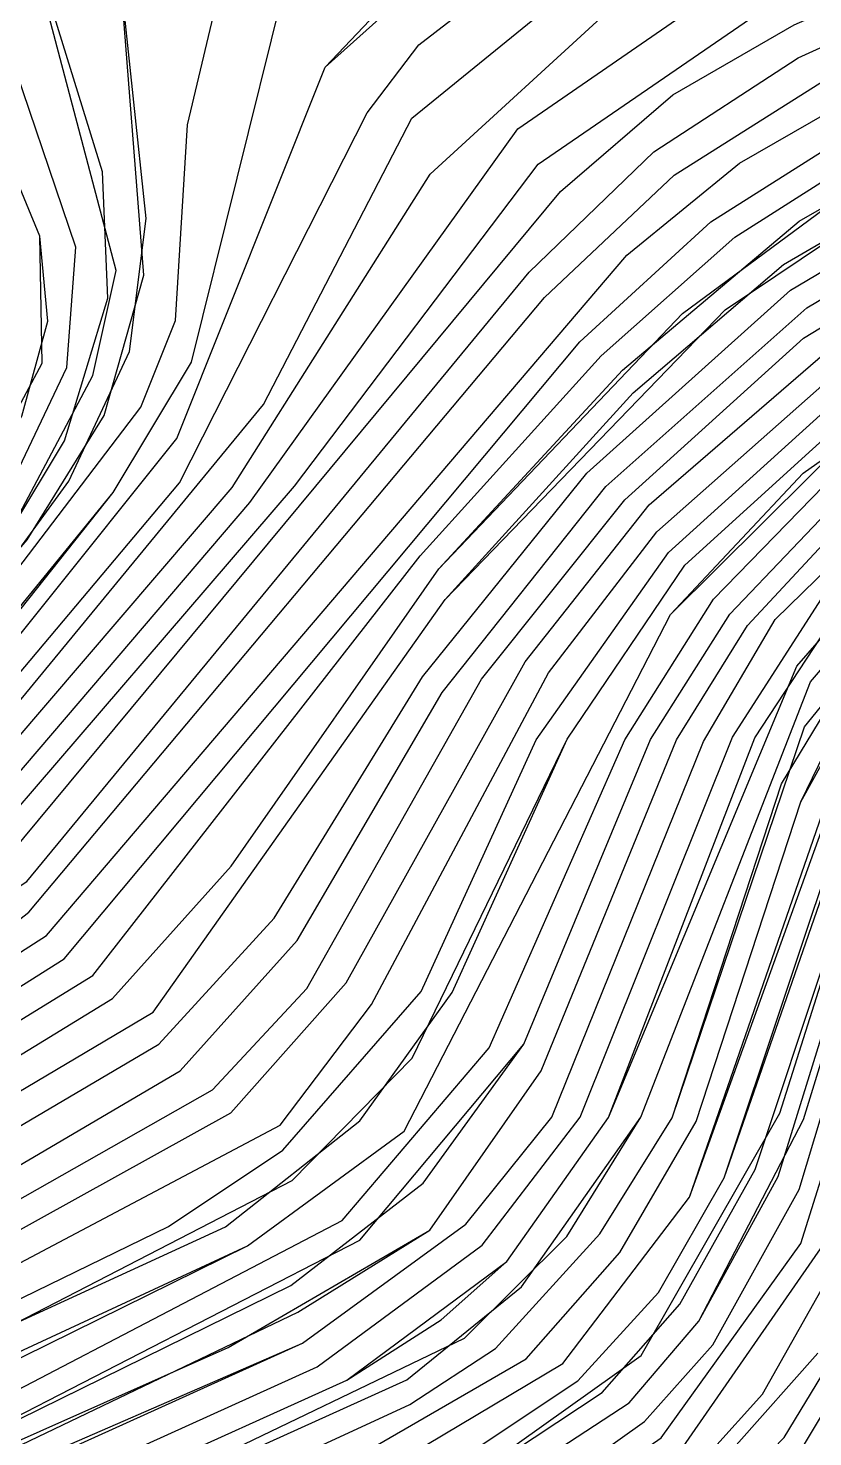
# Model space of a CAD drawing. Extents: x 104.513 to 104.5295, y 28.4567 to 28.4663.
# Drawn here: x 104.515623 to 104.516139, y 28.461552 to 28.462478 of the extents above; entities that cross this region are included whole.
import ezdxf

# ---------------------------------------------------------------- set-up
doc = ezdxf.new("R2010")
doc.units = 0
doc.header["$MEASUREMENT"] = 0
for name, color, linetype in [('Contour_Line_Intermediate', 7, 'Continuous'), ('Contour_Line_Major', 7, 'Continuous'), ('Contour_Line_Minor', 7, 'Continuous'), ('Iso-height_Area', 7, 'Continuous')]:
    doc.layers.add(name, color=color, linetype=linetype)

msp = doc.modelspace()

# ---------------------------------------------------------------- linework, layer by layer
at = {"layer": 'Contour_Line_Intermediate', "color": 0}
for points in [[(104.51298237, 28.46182254, 425), (104.51319818, 28.46181964, 425), (104.51332841, 28.46177409, 425), (104.51356443, 28.46159127, 425), (104.51381983, 28.46143992, 425), (104.51387331, 28.46135998, 425), (104.51391844, 28.46125748, 425), (104.5139407, 28.46123116, 425), (104.51400365, 28.46120051, 425), (104.51408454, 28.46119959, 425), (104.51427356, 28.46124248, 425), (104.51492324, 28.46146361, 425), (104.5150604, 28.46154309, 425), (104.51526849, 28.46174661, 425), (104.51556256, 28.46194893, 425), (104.515757, 28.46217588, 425), (104.51588725, 28.46238181, 425), (104.51600959, 28.462494, 425), (104.51641154, 28.46267829, 425)], [(104.51298237, 28.46160848, 415), (104.51314486, 28.4616312, 415), (104.51321814, 28.4616172, 415), (104.51327059, 28.46158921, 415), (104.51355368, 28.46133828, 415), (104.51364613, 28.46114327, 415), (104.51370043, 28.46107389, 415), (104.51375487, 28.46103698, 415), (104.51383021, 28.46101009, 415), (104.51394969, 28.4610045, 415), (104.51405471, 28.46102254, 415), (104.51462887, 28.46120314, 415), (104.51488518, 28.46126795, 415), (104.51501083, 28.46131564, 415), (104.51518131, 28.46142651, 415), (104.51543061, 28.46166819, 415), (104.51570507, 28.46183078, 415), (104.51589695, 28.46210208, 415), (104.51602053, 28.46223794, 415), (104.51611947, 28.46232232, 415), (104.51629346, 28.46242373, 415)], [(104.5148913, 28.46109133, 405), (104.51510251, 28.46116648, 405), (104.51525163, 28.46126815, 405), (104.51550679, 28.4615091, 405), (104.51579565, 28.46165116, 405), (104.51588253, 28.46171847, 405), (104.51594881, 28.46180973, 405), (104.51603204, 28.46201005, 405), (104.51608406, 28.4620926, 405), (104.51616623, 28.46217851, 405)], [(104.51298237, 28.46019338, 395), (104.51303406, 28.4602679, 395), (104.51304279, 28.46032372, 395), (104.51303386, 28.46044249, 395), (104.51305326, 28.46051997, 395), (104.51313651, 28.46065874, 395), (104.51322278, 28.46071584, 395), (104.51331407, 28.46073111, 395), (104.51371814, 28.46070444, 395), (104.51397443, 28.46072339, 395), (104.51446609, 28.46087877, 395), (104.51455298, 28.46088676, 395), (104.51475343, 28.46087762, 395), (104.51489029, 28.4609002, 395), (104.51504917, 28.46095946, 395), (104.5152207, 28.46104534, 395), (104.51532937, 28.46111679, 395), (104.51557349, 28.46135797, 395), (104.51567767, 28.46141747, 395), (104.51588036, 28.46150135, 395), (104.51602587, 28.46160512, 395), (104.51611699, 28.46176447, 395), (104.51619513, 28.46201043, 395)]]:
    msp.add_polyline3d(points, dxfattribs=at)
at = {"layer": 'Contour_Line_Major', "color": 0}
for points in [[(104.51298237, 28.46199124, 430), (104.51331421, 28.46188796, 430), (104.51339563, 28.46184397, 430), (104.51362904, 28.46166607, 430), (104.51389485, 28.46156204, 430), (104.51396806, 28.4615047, 430), (104.51405451, 28.46137792, 430), (104.51412586, 28.46133919, 430), (104.51419987, 28.46133515, 430), (104.51433466, 28.4613555, 430), (104.51488304, 28.4615388, 430), (104.51498968, 28.46159364, 430), (104.51522544, 28.46179378, 430), (104.51543267, 28.46192187, 430), (104.51552242, 28.46199949, 430), (104.51569694, 28.46222865, 430), (104.51571963, 28.46228561, 430), (104.51572759, 28.46241428, 430), (104.51574997, 28.46250835, 430), (104.51582318, 28.46258528, 430), (104.51612699, 28.4626867, 430), (104.51637811, 28.46284845, 430)], [(104.51298237, 28.46171159, 420), (104.51319074, 28.46172363, 420), (104.51331037, 28.4616764, 420), (104.5136794, 28.46138197, 420), (104.51371759, 28.4613334, 420), (104.51378906, 28.46116082, 420), (104.51383811, 28.46112124, 420), (104.51391352, 28.46109392, 420), (104.51408709, 28.46110705, 420), (104.51485216, 28.46134411, 420), (104.5149709, 28.46139156, 420), (104.51512385, 28.46148604, 420), (104.51537229, 28.46173329, 420), (104.51554805, 28.46183767, 420), (104.51562342, 28.4618966, 420), (104.51596236, 28.46230063, 420), (104.51604752, 28.46238109, 420), (104.51616655, 28.46245634, 420)], [(104.51298237, 28.46146187, 410), (104.51313569, 28.46151859, 410), (104.51318489, 28.46151128, 410), (104.51323696, 28.46148391, 410), (104.51332768, 28.46141024, 410), (104.51342959, 28.46130211, 410), (104.51354405, 28.46107802, 410), (104.51359375, 28.46101261, 410), (104.51367592, 28.46095668, 410), (104.51378863, 28.46092537, 410), (104.51390504, 28.46092179, 410), (104.51401137, 28.46093756, 410), (104.51444123, 28.46108094, 410), (104.51488688, 28.46118178, 410), (104.51500608, 28.46122031, 410), (104.5151853, 28.46132108, 410), (104.51547578, 28.46159106, 410), (104.51578854, 28.46175646, 410), (104.51584869, 28.46183589, 410), (104.51596497, 28.46205383, 410), (104.51603617, 28.46214662, 410), (104.51616578, 28.4622612, 410)], [(104.51298237, 28.46069666, 400), (104.51314165, 28.46082166, 400), (104.51322571, 28.46086547, 400), (104.51329788, 28.46086555, 400), (104.51363292, 28.460779, 400), (104.51391482, 28.46077835, 400), (104.51405928, 28.46081007, 400), (104.51441761, 28.46094259, 400), (104.5145517, 28.46096679, 400), (104.51485356, 28.46098861, 400), (104.51496859, 28.4610186, 400), (104.51509508, 28.46107038, 400), (104.5152702, 28.46117515, 400), (104.51555055, 28.46144381, 400), (104.51587172, 28.4615891, 400), (104.51594712, 28.46165015, 400), (104.51602567, 28.46176187, 400), (104.51613724, 28.46204808, 400), (104.51621045, 28.4621333, 400)], [(104.5139848, 28.46066443, 390), (104.5144657, 28.46079446, 390), (104.51454991, 28.46079568, 390), (104.51470648, 28.46077325, 390), (104.51478961, 28.46077845, 390), (104.51492912, 28.46081884, 390), (104.51509209, 28.46089133, 390), (104.51533769, 28.4610254, 390), (104.51559485, 28.46126214, 390), (104.51568252, 28.46132515, 390), (104.51592469, 28.46143368, 390), (104.51603779, 28.46150431, 390), (104.51610572, 28.4615796, 390), (104.51616065, 28.46167728, 390)]]:
    msp.add_polyline3d(points, dxfattribs=at)
at = {"layer": 'Contour_Line_Minor', "color": 0}
for points in [[(104.51496466, 28.46165536, 434), (104.51518823, 28.46182539, 434), (104.51538777, 28.46194028, 434), (104.51545456, 28.46199329, 434), (104.51556167, 28.46212629, 434), (104.51563215, 28.46225749, 434), (104.51563064, 28.46234102, 434), (104.51558045, 28.46246226, 434), (104.51542291, 28.46271383, 434), (104.51539443, 28.46272909, 434), (104.51530102, 28.46283832, 434), (104.51529114, 28.4628594, 434), (104.51529843, 28.46292095, 434), (104.51533093, 28.46287069, 434), (104.51536226, 28.4628539, 434), (104.51541753, 28.4627909, 434), (104.51552178, 28.46273471, 434), (104.51575715, 28.46271695, 434), (104.51597117, 28.46273989, 434), (104.51607745, 28.46277867, 434), (104.51616695, 28.46284033, 434)], [(104.51298237, 28.4621119, 433), (104.51315472, 28.46201502, 433), (104.51338454, 28.46191819, 433), (104.51367972, 28.46170817, 433), (104.51399701, 28.46161707, 433), (104.51414061, 28.46146549, 433), (104.51421792, 28.46142762, 433), (104.51431599, 28.46142518, 433), (104.51441695, 28.46144169, 433), (104.51487932, 28.46158885, 433), (104.51496661, 28.46163892, 433), (104.51517631, 28.46180349, 433), (104.51541275, 28.46194488, 433), (104.51549407, 28.46202001, 433), (104.51560865, 28.46217107, 433), (104.51564831, 28.46225457, 433), (104.51565418, 28.46233372, 433), (104.51560632, 28.46247529, 433), (104.51553811, 28.4626096, 433), (104.51553277, 28.46266581, 433), (104.51555104, 28.46268139, 433), (104.51587337, 28.46269872, 433), (104.51604926, 28.46273814, 433), (104.51620593, 28.46284232, 433)], [(104.51498187, 28.46162952, 432), (104.51520914, 28.46181128, 432), (104.51541937, 28.4619372, 432), (104.51550352, 28.46201317, 432), (104.51561142, 28.46214778, 432), (104.51564668, 28.46220655, 432), (104.5156752, 28.46230022, 432), (104.51567177, 28.46238338, 432), (104.51561626, 28.46256247, 432), (104.51561932, 28.46259269, 432), (104.51564178, 28.46262407, 432), (104.51572233, 28.46265358, 432), (104.51599298, 28.46269617, 432), (104.51612836, 28.4627456, 432), (104.51620755, 28.46280075, 432)], [(104.51298237, 28.46203118, 431), (104.51335649, 28.46188908, 431), (104.51366394, 28.46166959, 431), (104.51391708, 28.46158678, 431), (104.51399172, 28.46153011, 431), (104.51407462, 28.46141559, 431), (104.51416969, 28.4613672, 431), (104.51425066, 28.46136586, 431), (104.51439078, 28.46139232, 431), (104.51488887, 28.46155978, 431), (104.51497793, 28.46160499, 431), (104.51521735, 28.46180257, 431), (104.515426, 28.46192952, 431), (104.51551297, 28.46200633, 431), (104.51558786, 28.46209543, 431), (104.51564963, 28.46217986, 431), (104.51568957, 28.46226529, 431), (104.5157005, 28.46235265, 431), (104.51568334, 28.4625142, 431), (104.51569573, 28.46258153, 431), (104.51571746, 28.46259975, 431), (104.5160057, 28.46267112, 431), (104.51612938, 28.46271834, 431), (104.51621819, 28.46277035, 431)], [(104.51298237, 28.46188158, 427), (104.51321513, 28.46185787, 427), (104.51335448, 28.46180194, 427), (104.51359044, 28.46162128, 427), (104.51385729, 28.46148014, 427), (104.51389888, 28.46143728, 427), (104.51397354, 28.46129766, 427), (104.51404072, 28.46125427, 427), (104.51415381, 28.4612543, 427), (104.5142966, 28.46128569, 427), (104.51493509, 28.46150648, 427), (104.51507011, 28.46159143, 427), (104.51525087, 28.46176605, 427), (104.51546061, 28.46189891, 427), (104.51554769, 28.4619714, 427), (104.51572238, 28.46217878, 427), (104.51584573, 28.46242212, 427), (104.51587978, 28.46246687, 427), (104.51596186, 28.46253043, 427), (104.51642465, 28.46274392, 427)], [(104.51298237, 28.46184816, 426), (104.513182, 28.46184325, 426), (104.51334348, 28.46178664, 426), (104.51357238, 28.46160965, 426), (104.51383943, 28.46145872, 426), (104.51389261, 28.46138905, 426), (104.51394694, 28.46127511, 426), (104.5139639, 28.46125371, 426), (104.51401904, 28.4612288, 426), (104.51410028, 28.46122488, 426), (104.51430517, 28.46126879, 426), (104.51493041, 28.46148568, 426), (104.51508476, 28.46158248, 426), (104.51526124, 28.46175725, 426), (104.51546341, 28.46188656, 426), (104.51555513, 28.46196016, 426), (104.51577751, 28.46223039, 426), (104.5158751, 28.46241858, 426), (104.51599208, 28.46251394, 426), (104.51637566, 28.46269186, 426)], [(104.51298237, 28.46195207, 429), (104.51323377, 28.46189539, 429), (104.51335648, 28.46184525, 429), (104.51361342, 28.46165294, 429), (104.51390342, 28.46152278, 429), (104.51402379, 28.46135564, 429), (104.51404393, 28.46133408, 429), (104.51410127, 28.46131044, 429), (104.51418274, 28.46130736, 429), (104.51436064, 28.46134157, 429), (104.51488545, 28.4615205, 429), (104.5150334, 28.46160495, 429), (104.51522161, 28.461777, 429), (104.51546551, 28.46192913, 429), (104.51555171, 28.46201251, 429), (104.51567885, 28.46217241, 429), (104.51573028, 28.46225823, 429), (104.51579022, 28.46250041, 429), (104.51583274, 28.46253599, 429), (104.51591913, 28.46258205, 429), (104.51617068, 28.46267783, 429)], [(104.51298237, 28.46191501, 428), (104.51322698, 28.46187572, 428), (104.51333565, 28.46183523, 428), (104.51360269, 28.46163664, 428), (104.51388034, 28.46150166, 428), (104.51391933, 28.4614597, 428), (104.51399426, 28.4613335, 428), (104.51401805, 28.4613093, 428), (104.5140839, 28.46127887, 428), (104.51416551, 28.46127956, 428), (104.51435473, 28.46132107, 428), (104.51488771, 28.46150315, 428), (104.51504333, 28.46158961, 428), (104.51522236, 28.46176509, 428), (104.51546306, 28.46191402, 428), (104.51554026, 28.46198263, 428), (104.51572059, 28.46220798, 428), (104.5158181, 28.46245204, 428), (104.51591986, 28.46254338, 428), (104.51621121, 28.46266746, 428)], [(104.51298237, 28.46179786, 424), (104.51318767, 28.46180122, 424), (104.51333262, 28.46174994, 424), (104.51354852, 28.46157987, 424), (104.51379968, 28.46141972, 424), (104.51383252, 28.4613745, 424), (104.51389677, 28.46122604, 424), (104.51396693, 28.4611778, 424), (104.51406735, 28.46117564, 424), (104.51417, 28.46119591, 424), (104.51492195, 28.46144411, 424), (104.51507871, 28.4615344, 424), (104.51529204, 28.46175326, 424), (104.51546978, 28.46185974, 424), (104.51557729, 28.46194218, 424), (104.51576857, 28.46216587, 424), (104.51594473, 28.46241157, 424), (104.51608161, 28.46250596, 424), (104.51642804, 28.46265924, 424)], [(104.51298237, 28.46177319, 423), (104.51317717, 28.4617828, 423), (104.51324298, 28.46176984, 423), (104.51332185, 28.4617337, 423), (104.51353262, 28.46156847, 423), (104.51375605, 28.46142072, 423), (104.5138131, 28.4613517, 423), (104.51387396, 28.46119739, 423), (104.51394417, 28.46115969, 423), (104.51402438, 28.46115291, 423), (104.51418378, 28.46118211, 423), (104.5148466, 28.46139648, 423), (104.51496953, 28.46144698, 423), (104.51512762, 28.46155348, 423), (104.51533659, 28.46176309, 423), (104.51558535, 28.46192953, 423), (104.51579803, 28.46217659, 423), (104.51595827, 28.46238832, 423), (104.51612784, 28.46250499, 423), (104.51642071, 28.46263301, 423)], [(104.51298237, 28.46175115, 422), (104.51319226, 28.46176243, 422), (104.51327967, 28.46173486, 422), (104.51333875, 28.46170118, 422), (104.51373536, 28.46140211, 422), (104.51377701, 28.46134851, 422), (104.51384532, 28.46118456, 422), (104.51393231, 28.46113805, 422), (104.51405649, 28.46113704, 422), (104.5141939, 28.46116859, 422), (104.51496925, 28.46142699, 422), (104.51513997, 28.46154253, 422), (104.51534549, 28.46175258, 422), (104.51559941, 28.46192081, 422), (104.51597275, 28.46237043, 422), (104.51604668, 28.46243395, 422), (104.51612654, 28.46248006, 422), (104.51645427, 28.46262317, 422)], [(104.51298237, 28.46173137, 421), (104.51315786, 28.4617463, 421), (104.51323489, 28.46173182, 421), (104.51332471, 28.46168882, 421), (104.51369713, 28.46140123, 421), (104.51375056, 28.46133543, 421), (104.51380711, 28.4611792, 421), (104.51385198, 28.46114355, 421), (104.51392045, 28.46111641, 421), (104.51404779, 28.46111721, 421), (104.51418783, 28.46115148, 421), (104.51497008, 28.46140927, 421), (104.51513398, 28.46151387, 421), (104.5153544, 28.46174208, 421), (104.51562197, 28.46191664, 421), (104.51595231, 28.46231744, 421), (104.51603417, 28.4623965, 421), (104.51612919, 28.46245832, 421), (104.51641715, 28.4625893, 421)], [(104.51298237, 28.46169182, 419), (104.51318092, 28.46170627, 419), (104.51329439, 28.46166364, 419), (104.51366126, 28.4613642, 419), (104.51369444, 28.46131119, 419), (104.51373443, 28.46119322, 419), (104.51379554, 28.46111819, 419), (104.51383457, 28.46109412, 419), (104.51390051, 28.46107768, 419), (104.5139825, 28.46107476, 419), (104.5141058, 28.46109664, 419), (104.51496749, 28.46137034, 419), (104.51513362, 28.46147248, 419), (104.51538378, 28.46172045, 419), (104.51563493, 28.4618813, 419), (104.51601644, 28.4623286, 419), (104.51609056, 28.46238892, 419), (104.51621034, 28.46245785, 419)], [(104.51298237, 28.4616716, 418), (104.51317047, 28.46168905, 418), (104.51322839, 28.46167716, 418), (104.51330723, 28.46163219, 418), (104.51364312, 28.46134631, 418), (104.51371688, 28.46116977, 418), (104.51375169, 28.46112451, 418), (104.51379629, 28.4610886, 418), (104.5138929, 28.46105946, 418), (104.5139751, 28.46105709, 418), (104.51411013, 28.46108284, 418), (104.51496889, 28.46135098, 418), (104.51514438, 28.46145963, 418), (104.51539118, 28.46170492, 418), (104.51564645, 28.461866, 418), (104.51598545, 28.46227163, 418), (104.51607163, 28.46235041, 418), (104.51621054, 28.46243828, 418)], [(104.51298237, 28.46162952, 416), (104.51315286, 28.4616513, 416), (104.51322748, 28.46163356, 416), (104.5132951, 28.4615959, 416), (104.51357014, 28.46135599, 416), (104.51360352, 28.4613071, 416), (104.51366126, 28.46116763, 416), (104.51371654, 28.46108928, 416), (104.51380352, 28.46104025, 416), (104.51387926, 28.46102245, 416), (104.5139603, 28.46102173, 416), (104.51409373, 28.46104893, 416), (104.51463619, 28.46122026, 416), (104.51487731, 28.46128379, 416), (104.51501966, 28.46133796, 416), (104.51516781, 28.46143645, 416), (104.51541962, 28.46168135, 416), (104.51567836, 28.46183977, 416), (104.51575642, 28.46192673, 416), (104.5158928, 28.46212221, 416), (104.51601362, 28.46225298, 416), (104.5161297, 28.46235086, 416), (104.51625134, 28.46242049, 416)], [(104.51298237, 28.46165056, 417), (104.51316086, 28.4616714, 417), (104.51323529, 28.46165096, 417), (104.51331538, 28.46160462, 417), (104.51360786, 28.46134733, 417), (104.51368344, 28.46118267, 417), (104.51373322, 28.46110554, 417), (104.513811, 28.4610598, 417), (104.51388608, 28.46104095, 417), (104.5139677, 28.46103941, 417), (104.51410417, 28.4610666, 417), (104.51497114, 28.46133422, 417), (104.51516145, 28.46145106, 417), (104.51538834, 28.46168456, 417), (104.51566544, 28.46185489, 417), (104.51588064, 28.46213094, 417), (104.51599954, 28.46226231, 417), (104.51608737, 28.4623403, 417), (104.51621017, 28.4624184, 417)], [(104.51298237, 28.46158491, 414), (104.51313615, 28.46161132, 414), (104.51323251, 28.46159137, 414), (104.51334363, 28.46150628, 414), (104.51351801, 28.46134338, 414), (104.51365992, 28.46108161, 414), (104.51373398, 28.46102186, 414), (104.51385904, 28.46098852, 414), (104.51394256, 28.4609883, 414), (104.51406149, 28.46100965, 414), (104.5144736, 28.46114346, 414), (104.51489209, 28.46125308, 414), (104.5150047, 28.46129397, 414), (104.51519685, 28.46141789, 414), (104.51543091, 28.46164619, 414), (104.51570875, 28.46180978, 414), (104.51578455, 28.46189271, 414), (104.51588202, 28.4620513, 414), (104.51599025, 28.46218515, 414), (104.51612408, 28.46230547, 414), (104.51629341, 28.46240597, 414)], [(104.51298237, 28.46155778, 413), (104.51314952, 28.46159732, 413), (104.51326474, 28.46154353, 413), (104.51349718, 28.46133254, 413), (104.51361214, 28.46110719, 413), (104.5136475, 28.46106038, 413), (104.51371544, 28.46100758, 413), (104.5138493, 28.4609717, 413), (104.51397626, 28.4609764, 413), (104.5140662, 28.46099698, 413), (104.51446597, 28.46112778, 413), (104.51500692, 28.46127593, 413), (104.51516256, 28.46136701, 413), (104.51542045, 28.46161462, 413), (104.51572286, 28.46179232, 413), (104.51579968, 28.46187793, 413), (104.51589506, 28.462041, 413), (104.51600268, 28.46217645, 413), (104.51613483, 28.46229381, 413), (104.51629336, 28.46238822, 413)], [(104.51298237, 28.46153066, 412), (104.51315095, 28.46156466, 412), (104.51324909, 28.46152962, 412), (104.51346608, 28.46133348, 412), (104.51351493, 28.46126017, 412), (104.51359281, 28.46109383, 412), (104.51365116, 28.46102298, 412), (104.51372958, 28.46098005, 412), (104.51383957, 28.46095489, 412), (104.51396889, 28.46095973, 412), (104.51406154, 28.46098119, 412), (104.51446596, 28.46111443, 412), (104.51488348, 28.46121678, 412), (104.51501732, 28.46126095, 412), (104.51517066, 28.46135352, 412), (104.51543915, 28.46160691, 412), (104.51574407, 28.46177971, 412), (104.51580609, 28.46184642, 412), (104.51592087, 28.46204983, 412), (104.5160151, 28.46216774, 412), (104.51613257, 28.46227399, 412), (104.51629353, 28.46237179, 412)], [(104.51298237, 28.46149965, 411), (104.5131407, 28.46153959, 411), (104.51323344, 28.4615157, 411), (104.5134498, 28.46131526, 411), (104.51349402, 28.46124886, 411), (104.5135608, 28.46109825, 411), (104.51361416, 28.46102655, 411), (104.51368557, 28.460976, 411), (104.51379764, 28.46094209, 411), (104.51391114, 28.46093757, 411), (104.51400141, 28.46095099, 411), (104.51447098, 28.46110262, 411), (104.51487523, 28.46119728, 411), (104.51501654, 28.46124226, 411), (104.5151832, 28.4613426, 411), (104.51545089, 28.46159549, 411), (104.51575614, 28.46176455, 411), (104.51583202, 28.46185003, 411), (104.51594957, 28.46206116, 411), (104.51603114, 28.46216435, 411), (104.51615651, 28.46227268, 411)], [(104.51505215, 28.46118065, 407), (104.51522851, 28.46129172, 407), (104.51546882, 28.46152306, 407), (104.51557669, 28.4615888, 407), (104.51576702, 28.46167714, 407), (104.51587004, 28.4617525, 407), (104.51604522, 28.46209233, 407), (104.51613248, 28.46218519, 407), (104.51624572, 28.46226516, 407)], [(104.51298237, 28.46141744, 409), (104.51310922, 28.46147705, 409), (104.51315141, 28.46148419, 409), (104.51322271, 28.46146344, 409), (104.51331405, 28.46139071, 409), (104.51341303, 28.46128379, 409), (104.51355806, 28.46101304, 409), (104.51365505, 28.46094152, 409), (104.51377829, 28.46090961, 409), (104.51389855, 28.46090616, 409), (104.5140297, 28.46092786, 409), (104.51443641, 28.46106647, 409), (104.5150024, 28.46119985, 409), (104.51516367, 28.46128325, 409), (104.51549736, 28.46158387, 409), (104.51571507, 28.46168983, 409), (104.51579031, 28.46174006, 409), (104.51588114, 28.46184443, 409), (104.51595694, 28.46200977, 409), (104.51604383, 28.4621331, 409), (104.51617375, 28.46225075, 409)], [(104.51505014, 28.46119982, 408), (104.51521792, 28.46130491, 408), (104.51547491, 28.46154646, 408), (104.51555687, 28.46159987, 408), (104.51575252, 28.4616898, 408), (104.5158409, 28.46175947, 408), (104.51590152, 28.46184378, 408), (104.51597718, 28.46201022, 408), (104.51605457, 28.46212476, 408), (104.51618172, 28.46224031, 408)], [(104.51298237, 28.46079133, 403), (104.51307735, 28.46086086, 403), (104.51322961, 28.46111105, 403), (104.51339633, 28.46093414, 403), (104.51350366, 28.46086916, 403), (104.51365012, 28.46082605, 403), (104.51381177, 28.46081419, 403), (104.51403024, 28.46084199, 403), (104.51430333, 28.46094666, 403), (104.514483, 28.4609987, 403), (104.51483554, 28.46104294, 403), (104.51505089, 28.46110557, 403), (104.51518607, 28.46117631, 403), (104.51526885, 28.46123683, 403), (104.51550711, 28.46147096, 403), (104.51558231, 28.46151724, 403), (104.51580326, 28.46161332, 403), (104.51591066, 28.46169149, 403), (104.51596711, 28.46176176, 403), (104.51606684, 28.46200868, 403), (104.51611388, 28.46208894, 403), (104.51621309, 28.46218559, 403)], [(104.51505422, 28.46116348, 406), (104.5152143, 28.461257, 406), (104.51549658, 28.46152035, 406), (104.51582923, 28.4616939, 406), (104.51592605, 28.4618073, 406), (104.51601504, 28.46200998, 406), (104.51607348, 28.46210238, 406), (104.51615416, 28.4621852, 406)], [(104.51298237, 28.46082076, 404), (104.51306567, 28.46088581, 404), (104.51311731, 28.46098466, 404), (104.51315693, 28.46115056, 404), (104.51317827, 28.46118383, 404), (104.51321842, 28.46121211, 404), (104.51328081, 28.46118795, 404), (104.51338311, 28.46100318, 404), (104.5134627, 28.4609205, 404), (104.51360614, 28.46085269, 404), (104.51378006, 28.46082899, 404), (104.5139811, 28.46084361, 404), (104.51444335, 28.46100311, 404), (104.51484948, 28.46106447, 404), (104.51504774, 28.46112374, 404), (104.5152198, 28.4612199, 404), (104.515517, 28.46149785, 404), (104.51580027, 28.46163368, 404), (104.51588703, 28.46168755, 404), (104.51596006, 28.46179221, 404), (104.51604914, 28.46200992, 404), (104.5160958, 28.46208494, 404), (104.51617468, 28.46216976, 404)], [(104.51298237, 28.46072896, 401), (104.51315477, 28.4608704, 401), (104.5132355, 28.46090743, 401), (104.51331497, 28.46089913, 401), (104.5134589, 28.46083862, 401), (104.51359801, 28.46080111, 401), (104.51371831, 28.46078696, 401), (104.51388433, 28.46078914, 401), (104.51406549, 28.46082606, 401), (104.51442253, 28.46095701, 401), (104.51455844, 28.46098257, 401), (104.5148587, 28.46100793, 401), (104.51510069, 28.46109098, 401), (104.51525646, 28.46118505, 401), (104.5154636, 28.46139204, 401), (104.51555297, 28.46146258, 401), (104.51583244, 28.46158884, 401), (104.51593761, 28.46166694, 401), (104.51600437, 28.46176168, 401), (104.51612818, 28.46205823, 401), (104.51620275, 28.4621438, 401)], [(104.51298237, 28.46076127, 402), (104.51305811, 28.4608124, 402), (104.51314508, 28.46090401, 402), (104.51322755, 28.46096314, 402), (104.51329912, 28.46095602, 402), (104.51346061, 28.46086298, 402), (104.51356762, 28.4608262, 402), (104.51372402, 28.46080181, 402), (104.51389042, 28.4608036, 402), (104.51406222, 28.46083827, 402), (104.51442815, 28.46097165, 402), (104.51456517, 28.46099836, 402), (104.51483001, 28.46102217, 402), (104.51505331, 28.46108822, 402), (104.51524791, 28.4611979, 402), (104.51545455, 28.46140511, 402), (104.51554626, 28.46147685, 402), (104.51581282, 28.46159756, 402), (104.51592145, 28.46167767, 402), (104.51598574, 28.46176172, 402), (104.51608594, 28.4620116, 402), (104.51614846, 28.46210873, 402)], [(104.51298237, 28.4606131, 398), (104.51314892, 28.4607704, 398), (104.5132245, 28.46080034, 398), (104.51331085, 28.46080479, 398), (104.51365211, 28.46074724, 398), (104.51394857, 28.46075607, 398), (104.51405396, 28.46077951, 398), (104.51444521, 28.46092037, 398), (104.51454899, 28.46093646, 398), (104.51482551, 28.46094462, 398), (104.51497378, 28.46098397, 398), (104.51508628, 28.46103008, 398), (104.51521699, 28.46109688, 398), (104.51529175, 28.46115022, 398), (104.51549523, 28.46135638, 398), (104.51558571, 28.4614262, 398), (104.5158301, 28.46153347, 398), (104.51595032, 28.46160301, 398), (104.51601191, 28.46167278, 398), (104.51606199, 28.46175891, 398), (104.51613086, 28.46196917, 398), (104.51619522, 28.46208543, 398)], [(104.51298237, 28.46065682, 399), (104.51315276, 28.46079851, 399), (104.51323976, 28.46083281, 399), (104.51332027, 28.46082996, 399), (104.5136293, 28.46076341, 399), (104.51394186, 28.46076726, 399), (104.51405083, 28.46079319, 399), (104.51443293, 28.46093239, 399), (104.51454497, 28.460951, 399), (104.51483983, 28.4609667, 399), (104.51497267, 28.46100181, 399), (104.51508935, 28.46104963, 399), (104.51529622, 28.46117324, 399), (104.51554414, 28.46142072, 399), (104.51587388, 28.46157283, 399), (104.51593003, 28.46160979, 399), (104.5159986, 28.4616851, 399), (104.51604619, 28.46176131, 399), (104.51611809, 28.4619809, 399), (104.51617994, 28.46208281, 399)], [(104.51410709, 28.46074465, 394), (104.51442065, 28.4608551, 394), (104.51454618, 28.46086987, 394), (104.51478952, 28.46085997, 394), (104.51487958, 28.46087798, 394), (104.51505101, 28.46094197, 394), (104.5152183, 28.46102529, 394), (104.51533728, 28.461104, 394), (104.51558618, 28.4613468, 394), (104.51567734, 28.46139923, 394), (104.51588133, 28.46148461, 394), (104.51601806, 28.46157388, 394), (104.51606389, 28.46162775, 394), (104.51611599, 28.46172276, 394), (104.51619533, 28.46197853, 394)], [(104.51298237, 28.46044949, 396), (104.51301104, 28.4605213, 396), (104.51311688, 28.46067252, 396), (104.5131529, 28.46070706, 396), (104.51323873, 28.46074776, 396), (104.51332339, 28.46075401, 396), (104.51368044, 28.46071798, 396), (104.51393677, 28.46073036, 396), (104.51406371, 28.46075615, 396), (104.51433556, 28.46086002, 396), (104.51447353, 28.46089549, 396), (104.51476624, 28.46089845, 396), (104.51489242, 28.46091958, 396), (104.51513458, 28.46101672, 396), (104.51531299, 28.4611254, 396), (104.51551845, 28.46133495, 396), (104.51559352, 28.46139352, 396), (104.5158799, 28.46151896, 396), (104.51598417, 28.46158854, 396), (104.51603734, 28.4616466, 396), (104.51608039, 28.46172184, 396), (104.51616041, 28.46196151, 396)], [(104.51298237, 28.46055319, 397), (104.51314682, 28.4607321, 397), (104.51322686, 28.46077519, 397), (104.51330102, 28.46077969, 397), (104.51368844, 28.46073143, 397), (104.51394529, 28.46074383, 397), (104.51405949, 28.46076708, 397), (104.5144375, 28.46090312, 397), (104.51452956, 28.46091836, 397), (104.51473062, 28.46091659, 397), (104.51485756, 28.46092988, 397), (104.51513444, 28.461035, 397), (104.51530237, 28.46113781, 397), (104.51550969, 28.46134737, 397), (104.51559858, 28.46141581, 397), (104.51583875, 28.46151896, 397), (104.51597431, 28.46159975, 397), (104.51605756, 28.46170928, 397), (104.51614487, 28.46196097, 397)], [(104.51410142, 28.46073024, 393), (104.51444469, 28.46084462, 393), (104.51453443, 28.46085364, 393), (104.51473133, 28.46083606, 393), (104.51481094, 28.46084252, 393), (104.51505226, 28.46092475, 393), (104.51521691, 28.46100672, 393), (104.51534994, 28.46109402, 393), (104.5155546, 28.46129865, 393), (104.51563169, 28.46135819, 393), (104.51592448, 28.46148789, 393), (104.51602798, 28.46156176, 393), (104.5160731, 28.4616121, 393), (104.51612975, 28.46171417, 393), (104.51619582, 28.46193313, 393)], [(104.51298237, 28.46008763, 392), (104.51306892, 28.46013385, 392), (104.51310566, 28.46019124, 392), (104.51313664, 28.46028364, 392), (104.51312293, 28.46044444, 392), (104.51313721, 28.4605237, 392), (104.51318859, 28.46059899, 392), (104.51323073, 28.46063149, 392), (104.51336764, 28.46066695, 392), (104.51369804, 28.46066442, 392), (104.51397655, 28.46068564, 392), (104.51444071, 28.46082544, 392), (104.51452843, 28.46083458, 392), (104.51472305, 28.46081512, 392), (104.51480938, 28.46082248, 392), (104.51492533, 28.46085414, 392), (104.51505308, 28.46090773, 392), (104.51534978, 28.46107204, 392), (104.5156265, 28.4613343, 392), (104.51591696, 28.46146599, 392), (104.51603896, 28.46155089, 392), (104.51613087, 28.46167877, 392), (104.51620926, 28.46192833, 392)], [(104.51298237, 28.46006055, 391), (104.51306431, 28.46009256, 391), (104.51314522, 28.46018899, 391), (104.51316364, 28.46025966, 391), (104.51314539, 28.46042441, 391), (104.51315194, 28.46047983, 391), (104.51318713, 28.46055663, 391), (104.51323452, 28.46060968, 391), (104.51330798, 28.46063621, 391), (104.51339716, 28.46064893, 391), (104.51373069, 28.46065284, 391), (104.51398557, 28.46067597, 391), (104.51447374, 28.46081321, 391), (104.51471477, 28.46079418, 391), (104.51479949, 28.46080046, 391), (104.51493969, 28.46084083, 391), (104.51509862, 28.46091196, 391), (104.51532781, 28.46103672, 391), (104.51562808, 28.46131144, 391), (104.51571238, 28.46136061, 391), (104.51591252, 28.4614457, 391), (104.51604993, 28.46154003, 391), (104.51614576, 28.46167802, 391)], [(104.51298237, 28.4599679, 387), (104.51306878, 28.45999317, 387), (104.51311895, 28.46002299, 387), (104.51323777, 28.46013238, 387), (104.51326904, 28.4601856, 387), (104.51328781, 28.46027722, 387), (104.51326597, 28.46043701, 387), (104.51329414, 28.46051006, 387), (104.51331843, 28.4605321, 387), (104.51348682, 28.46058124, 387), (104.51401129, 28.46063468, 387), (104.51443667, 28.46073631, 387), (104.51451977, 28.46073753, 387), (104.51466956, 28.46070935, 387), (104.5147514, 28.46070926, 387), (104.51496765, 28.4607799, 387), (104.51533811, 28.46096999, 387), (104.51541696, 28.46102568, 387), (104.51567614, 28.46125604, 387), (104.51596124, 28.46139837, 387), (104.51605375, 28.46146046, 387), (104.51612873, 28.46153907, 387), (104.51619752, 28.46165392, 387)], [(104.51298237, 28.45998903, 388), (104.51306652, 28.46001199, 388), (104.51310229, 28.4600364, 388), (104.51318599, 28.46010988, 388), (104.51324142, 28.46018782, 388), (104.51325658, 28.46026465, 388), (104.51322835, 28.46044604, 388), (104.51327017, 28.4605164, 388), (104.5133142, 28.46055277, 388), (104.51345297, 28.46059832, 388), (104.5139738, 28.46063952, 388), (104.51444937, 28.46075658, 388), (104.51453149, 28.46075775, 388), (104.51468192, 28.46073086, 388), (104.51476666, 28.46073312, 388), (104.51488695, 28.46076498, 388), (104.51501122, 28.46081783, 388), (104.51535108, 28.46099595, 388), (104.51566399, 28.46126882, 388), (104.51596181, 28.46141583, 388), (104.51604369, 28.46147276, 388), (104.51611991, 28.46155109, 388), (104.51617693, 28.4616449, 388)], [(104.51298237, 28.46001015, 389), (104.51306953, 28.46004082, 389), (104.51313793, 28.46009321, 389), (104.51318164, 28.46014759, 389), (104.51323095, 28.4602621, 389), (104.51320504, 28.4604058, 389), (104.51321176, 28.46048763, 389), (104.51324509, 28.46054308, 389), (104.51331254, 28.46058799, 389), (104.51342091, 28.4606136, 389), (104.5139793, 28.46065197, 389), (104.51446115, 28.46077629, 389), (104.51477475, 28.46075472, 389), (104.51488096, 28.46078237, 389), (104.51505167, 28.46085401, 389), (104.51534757, 28.46101409, 389), (104.51566873, 28.46129564, 389), (104.51596259, 28.46143359, 389), (104.51603456, 28.4614857, 389), (104.51614199, 28.4616067, 389)]]:
    msp.add_polyline3d(points, dxfattribs=at)
at = {"layer": 'Iso-height_Area', "color": 0}
for points in [[(104.51298237, 28.46614898, 389), (104.51298237, 28.46159623, 389), (104.51298237, 28.46159623, 389), (104.51298237, 28.46011318, 389), (104.51300087, 28.46002752, 389), (104.513033, 28.46002837, 389), (104.51313793, 28.46009321, 389), (104.51320606, 28.46019119, 389), (104.51323095, 28.4602621, 389), (104.51320504, 28.4604058, 389), (104.51321176, 28.46048763, 389), (104.51324509, 28.46054308, 389), (104.51331254, 28.46058799, 389), (104.51342091, 28.4606136, 389), (104.5139793, 28.46065197, 389), (104.51446115, 28.46077629, 389), (104.51477475, 28.46075472, 389), (104.51488096, 28.46078237, 389), (104.51505167, 28.46085401, 389), (104.51534757, 28.46101409, 389), (104.51566873, 28.46129564, 389), (104.51596259, 28.46143359, 389), (104.51603456, 28.4614857, 389), (104.51614199, 28.4616067, 389)], [(104.51298237, 28.46614898, 397), (104.51298237, 28.46159623, 397), (104.51298237, 28.46159623, 397), (104.51298237, 28.46068898, 397), (104.51299767, 28.46059573, 397), (104.51314682, 28.4607321, 397), (104.51322686, 28.46077519, 397), (104.51333454, 28.4607765, 397), (104.51364676, 28.4607334, 397), (104.51389766, 28.46073815, 397), (104.51405949, 28.46076708, 397), (104.5144375, 28.46090312, 397), (104.51456658, 28.46092054, 397), (104.51481566, 28.46092314, 397), (104.51496206, 28.46096105, 397), (104.51513444, 28.461035, 397), (104.51525772, 28.46110538, 397), (104.51534843, 28.46117737, 397), (104.51550969, 28.46134737, 397), (104.51559858, 28.46141581, 397), (104.51583875, 28.46151896, 397), (104.51597431, 28.46159975, 397), (104.51605756, 28.46170928, 397), (104.51616666, 28.46201136, 397)], [(104.51298237, 28.46614898, 399), (104.51298237, 28.46159623, 399), (104.51298237, 28.46159623, 399), (104.51298237, 28.46077385, 399), (104.51299686, 28.46068594, 399), (104.51302409, 28.46069524, 399), (104.51315276, 28.46079851, 399), (104.51323976, 28.46083281, 399), (104.51332027, 28.46082996, 399), (104.5136293, 28.46076341, 399), (104.51394186, 28.46076726, 399), (104.51405083, 28.46079319, 399), (104.51443293, 28.46093239, 399), (104.51454497, 28.460951, 399), (104.51479716, 28.46096004, 399), (104.51501164, 28.46101644, 399), (104.51526163, 28.46114659, 399), (104.51554414, 28.46142072, 399), (104.51587388, 28.46157283, 399), (104.51593003, 28.46160979, 399), (104.5159986, 28.4616851, 399), (104.51604619, 28.46176131, 399), (104.51613325, 28.46201846, 399), (104.51621822, 28.46212293, 399)], [(104.51298237, 28.46614898, 400), (104.51298237, 28.46159623, 400), (104.51298237, 28.46159623, 400), (104.51298237, 28.46085233, 400), (104.51299752, 28.46073679, 400), (104.5130224, 28.46073166, 400), (104.51314165, 28.46082166, 400), (104.51322571, 28.46086547, 400), (104.51329788, 28.46086555, 400), (104.51363292, 28.460779, 400), (104.51387824, 28.46077469, 400), (104.51405928, 28.46081007, 400), (104.51435836, 28.46092494, 400), (104.51446181, 28.46095253, 400), (104.51480604, 28.46098056, 400), (104.51496859, 28.4610186, 400), (104.51513465, 28.46108889, 400), (104.5152702, 28.46117515, 400), (104.51555055, 28.46144381, 400), (104.51590974, 28.46161657, 400), (104.51597704, 28.46168335, 400), (104.51602567, 28.46176187, 400), (104.51613724, 28.46204808, 400), (104.51621045, 28.4621333, 400)], [(104.51298237, 28.46614898, 409), (104.51298237, 28.46159623, 409), (104.51298237, 28.46159623, 409), (104.51298237, 28.46144458, 409), (104.51301768, 28.46144017, 409), (104.51315141, 28.46148419, 409), (104.51324842, 28.4614469, 409), (104.51341303, 28.46128379, 409), (104.51355806, 28.46101304, 409), (104.51365505, 28.46094152, 409), (104.5137383, 28.46091613, 409), (104.51385899, 28.46090491, 409), (104.51398661, 28.46091804, 409), (104.51443641, 28.46106647, 409), (104.5150024, 28.46119985, 409), (104.51516367, 28.46128325, 409), (104.51549736, 28.46158387, 409), (104.51571507, 28.46168983, 409), (104.51579031, 28.46174006, 409), (104.51588114, 28.46184443, 409), (104.51595694, 28.46200977, 409), (104.51604383, 28.4621331, 409), (104.51617375, 28.46225075, 409)], [(104.51298237, 28.46614898, 410), (104.51298237, 28.46159623, 410), (104.51298237, 28.46159623, 410), (104.51299349, 28.46147707, 410), (104.51316038, 28.46151784, 410), (104.51321065, 28.46149911, 410), (104.5132919, 28.46144222, 410), (104.51339425, 28.46134582, 410), (104.51345011, 28.46127333, 410), (104.51357542, 28.46103204, 410), (104.5136461, 28.46097322, 410), (104.51375238, 28.46093072, 410), (104.51386842, 28.46092059, 410), (104.51401137, 28.46093756, 410), (104.51444123, 28.46108094, 410), (104.51488688, 28.46118178, 410), (104.51500608, 28.46122031, 410), (104.5151853, 28.46132108, 410), (104.51547578, 28.46159106, 410), (104.51578854, 28.46175646, 410), (104.51584869, 28.46183589, 410), (104.51596497, 28.46205383, 410), (104.51603617, 28.46214662, 410), (104.51616578, 28.4622612, 410)], [(104.51298237, 28.46614898, 414), (104.51298237, 28.46162821, 414), (104.51299501, 28.4615917, 414), (104.51313685, 28.4616149, 414), (104.51322366, 28.46159623, 414), (104.51322366, 28.46159623, 414), (104.51332392, 28.46152324, 414), (104.51351801, 28.46134338, 414), (104.51365992, 28.46108161, 414), (104.51373398, 28.46102186, 414), (104.51381823, 28.46099458, 414), (104.51394256, 28.4609883, 414), (104.51406149, 28.46100965, 414), (104.5144736, 28.46114346, 414), (104.51489209, 28.46125308, 414), (104.5150047, 28.46129397, 414), (104.51519685, 28.46141789, 414), (104.51543091, 28.46164619, 414), (104.51570875, 28.46180978, 414), (104.51578455, 28.46189271, 414), (104.51588202, 28.4620513, 414), (104.51599025, 28.46218515, 414), (104.51612408, 28.46230547, 414), (104.51629341, 28.46240597, 414)], [(104.51298237, 28.46614898, 415), (104.51298385, 28.46169122, 415), (104.51299362, 28.46164007, 415), (104.5130165, 28.46162197, 415), (104.51314486, 28.4616312, 415), (104.51322338, 28.46161679, 415), (104.51326107, 28.46159623, 415), (104.51326107, 28.46159623, 415), (104.51355368, 28.46133828, 415), (104.51364613, 28.46114327, 415), (104.51370043, 28.46107389, 415), (104.51375487, 28.46103698, 415), (104.51383021, 28.46101009, 415), (104.51394969, 28.4610045, 415), (104.51402251, 28.46101494, 415), (104.51462887, 28.46120314, 415), (104.51488518, 28.46126795, 415), (104.51508942, 28.46135801, 415), (104.51522314, 28.46146364, 415), (104.51543061, 28.46166819, 415), (104.51570507, 28.46183078, 415), (104.51589695, 28.46210208, 415), (104.5160812, 28.46229264, 415), (104.51621367, 28.46238155, 415)], [(104.51298237, 28.46614898, 416), (104.51298237, 28.46176511, 416), (104.51299872, 28.46165562, 416), (104.5130291, 28.46164285, 416), (104.51319282, 28.4616449, 416), (104.51329492, 28.46159623, 416), (104.51329492, 28.46159623, 416), (104.51357014, 28.46135599, 416), (104.51367909, 28.46113734, 416), (104.51373814, 28.46107309, 416), (104.51380352, 28.46104025, 416), (104.51387926, 28.46102245, 416), (104.51404852, 28.46103676, 416), (104.51487731, 28.46128379, 416), (104.51505273, 28.46135468, 416), (104.51521374, 28.46147706, 416), (104.51541962, 28.46168135, 416), (104.51567836, 28.46183977, 416), (104.51575642, 28.46192673, 416), (104.5158928, 28.46212221, 416), (104.51605314, 28.46229022, 416), (104.51616541, 28.46237314, 416)], [(104.51298237, 28.46614898, 417), (104.51298237, 28.46176722, 417), (104.51300382, 28.46167118, 417), (104.51320302, 28.46166328, 417), (104.51332636, 28.46159623, 417), (104.51332636, 28.46159623, 417), (104.51360786, 28.46134733, 417), (104.51368344, 28.46118267, 417), (104.51373322, 28.46110554, 417), (104.513811, 28.4610598, 417), (104.51388608, 28.46104095, 417), (104.5139677, 28.46103941, 417), (104.51410417, 28.4610666, 417), (104.51497114, 28.46133422, 417), (104.51516145, 28.46145106, 417), (104.51538834, 28.46168456, 417), (104.51566544, 28.46185489, 417), (104.51588064, 28.46213094, 417), (104.51599954, 28.46226231, 417), (104.51608737, 28.4623403, 417), (104.51621017, 28.4624184, 417)], [(104.51298237, 28.46614898, 418), (104.51298659, 28.46171063, 418), (104.51299909, 28.46168496, 418), (104.5130248, 28.46167951, 418), (104.51313546, 28.46169091, 418), (104.51322839, 28.46167716, 418), (104.51335489, 28.46159623, 418), (104.51335489, 28.46159623, 418), (104.51364312, 28.46134631, 418), (104.51371688, 28.46116977, 418), (104.51375169, 28.46112451, 418), (104.51379629, 28.4610886, 418), (104.5138929, 28.46105946, 418), (104.5139751, 28.46105709, 418), (104.51411013, 28.46108284, 418), (104.51496889, 28.46135098, 418), (104.51514438, 28.46145963, 418), (104.51539118, 28.46170492, 418), (104.51564645, 28.461866, 418), (104.51598545, 28.46227163, 418), (104.51607163, 28.46235041, 418), (104.51621054, 28.46243828, 418)], [(104.51298237, 28.46614898, 419), (104.51298382, 28.46177408, 419), (104.51299355, 28.46172268, 419), (104.51301583, 28.46170353, 419), (104.51314313, 28.46170933, 419), (104.51321846, 28.46169887, 419), (104.51331671, 28.46164976, 419), (104.51338341, 28.46159623, 419), (104.51338341, 28.46159623, 419), (104.51366126, 28.4613642, 419), (104.51369444, 28.46131119, 419), (104.51373443, 28.46119322, 419), (104.51377101, 28.46114243, 419), (104.51381473, 28.46110345, 419), (104.51390051, 28.46107768, 419), (104.5139825, 28.46107476, 419), (104.5141058, 28.46109664, 419), (104.51496749, 28.46137034, 419), (104.51513362, 28.46147248, 419), (104.51538378, 28.46172045, 419), (104.51563493, 28.4618813, 419), (104.51601644, 28.4623286, 419), (104.51609056, 28.46238892, 419), (104.51621034, 28.46245785, 419)], [(104.51298237, 28.46614898, 420), (104.51298607, 28.46178028, 420), (104.51299804, 28.46173697, 420), (104.51302691, 28.46172235, 420), (104.5131505, 28.46172781, 420), (104.51326145, 28.46170206, 420), (104.51341149, 28.46159623, 420), (104.51341149, 28.46159623, 420), (104.51370244, 28.46135614, 420), (104.51378906, 28.46116082, 420), (104.51383811, 28.46112124, 420), (104.51391352, 28.46109392, 420), (104.51408709, 28.46110705, 420), (104.51485216, 28.46134411, 420), (104.5149709, 28.46139156, 420), (104.51512385, 28.46148604, 420), (104.51537229, 28.46173329, 420), (104.51554805, 28.46183767, 420), (104.51562342, 28.4618966, 420), (104.51596236, 28.46230063, 420), (104.51604752, 28.46238109, 420), (104.51616655, 28.46245634, 420)], [(104.51298237, 28.46614898, 421), (104.51298237, 28.4618498, 421), (104.51300253, 28.46175126, 421), (104.51323489, 28.46173182, 421), (104.51332471, 28.46168882, 421), (104.51343919, 28.46159623, 421), (104.51343919, 28.46159623, 421), (104.51371995, 28.46137885, 421), (104.51375056, 28.46133543, 421), (104.51380711, 28.4611792, 421), (104.51385198, 28.46114355, 421), (104.51392045, 28.46111641, 421), (104.51404779, 28.46111721, 421), (104.51418783, 28.46115148, 421), (104.51497008, 28.46140927, 421), (104.51513398, 28.46151387, 421), (104.5153544, 28.46174208, 421), (104.51562197, 28.46191664, 421), (104.51595231, 28.46231744, 421), (104.51603417, 28.4623965, 421), (104.51612919, 28.46245832, 421), (104.51641715, 28.4625893, 421)], [(104.51298237, 28.46614898, 422), (104.51298237, 28.46185177, 422), (104.51299056, 28.46179268, 422), (104.51300702, 28.46176555, 422), (104.51316047, 28.46176561, 422), (104.51324562, 28.46174883, 422), (104.51333875, 28.46170118, 422), (104.51346689, 28.46159623, 422), (104.51346689, 28.46159623, 422), (104.51369658, 28.46143522, 422), (104.51375708, 28.46137875, 422), (104.51384532, 28.46118456, 422), (104.51389808, 28.461149, 422), (104.51397195, 28.46113276, 422), (104.51405649, 28.46113704, 422), (104.51422603, 28.46117792, 422), (104.51496925, 28.46142699, 422), (104.51513997, 28.46154253, 422), (104.51534549, 28.46175258, 422), (104.51559941, 28.46192081, 422), (104.51597275, 28.46237043, 422), (104.51604668, 28.46243395, 422), (104.51612654, 28.46248006, 422), (104.51645427, 28.46262317, 422)], [(104.51298237, 28.46614898, 423), (104.51298356, 28.46185631, 423), (104.51299302, 28.46180397, 423), (104.51301407, 28.46178348, 423), (104.51317717, 28.4617828, 423), (104.51326901, 28.46176052, 423), (104.51335218, 28.46171401, 423), (104.51349614, 28.46159623, 423), (104.51349614, 28.46159623, 423), (104.51375605, 28.46142072, 423), (104.5138131, 28.4613517, 423), (104.51387396, 28.46119739, 423), (104.51391001, 28.46116971, 423), (104.51398011, 28.46115419, 423), (104.51406519, 28.46115686, 423), (104.51418378, 28.46118211, 423), (104.51493185, 28.46142927, 423), (104.51508739, 28.46152124, 423), (104.51529369, 28.46172812, 423), (104.51558535, 28.46192953, 423), (104.51579803, 28.46217659, 423), (104.51595827, 28.46238832, 423), (104.51612784, 28.46250499, 423), (104.51642071, 28.46263301, 423)], [(104.51298237, 28.46614898, 424), (104.51298613, 28.46186381, 424), (104.51299817, 28.46182121, 424), (104.51302656, 28.46180536, 424), (104.51318767, 28.46180122, 424), (104.51331334, 28.46176155, 424), (104.5135266, 28.46159623, 424), (104.5135266, 28.46159623, 424), (104.51379968, 28.46141972, 424), (104.51383252, 28.4613745, 424), (104.51389677, 28.46122604, 424), (104.51394065, 28.46118793, 424), (104.51399351, 28.46117365, 424), (104.51410519, 28.46118096, 424), (104.5142645, 28.46122281, 424), (104.51492195, 28.46144411, 424), (104.51507871, 28.4615344, 424), (104.51529204, 28.46175326, 424), (104.51546978, 28.46185974, 424), (104.51557729, 28.46194218, 424), (104.51576857, 28.46216587, 424), (104.51594473, 28.46241157, 424), (104.51608161, 28.46250596, 424), (104.51642804, 28.46265924, 424)], [(104.51298237, 28.46614898, 425), (104.5129887, 28.46187132, 425), (104.51300331, 28.46183845, 425), (104.51303905, 28.46182724, 425), (104.51319818, 28.46181964, 425), (104.5133031, 28.46178695, 425), (104.51337522, 28.46174362, 425), (104.51355706, 28.46159623, 425), (104.51355706, 28.46159623, 425), (104.51381983, 28.46143992, 425), (104.51387331, 28.46135998, 425), (104.51391844, 28.46125748, 425), (104.5139407, 28.46123116, 425), (104.51400365, 28.46120051, 425), (104.51408454, 28.46119959, 425), (104.51427356, 28.46124248, 425), (104.51492324, 28.46146361, 425), (104.5150604, 28.46154309, 425), (104.51526849, 28.46174661, 425), (104.51556256, 28.46194893, 425), (104.515757, 28.46217588, 425), (104.51588725, 28.46238181, 425), (104.51600959, 28.462494, 425), (104.51641154, 28.46267829, 425)], [(104.51298237, 28.46614898, 426), (104.51298269, 28.46193665, 426), (104.51299128, 28.46188043, 426), (104.51300901, 28.46185673, 426), (104.513182, 28.46184325, 426), (104.51331221, 28.46180318, 426), (104.51338998, 28.46175632, 426), (104.51359309, 28.46159623, 426), (104.51359309, 28.46159623, 426), (104.51383943, 28.46145872, 426), (104.51387859, 28.46141291, 426), (104.5139639, 28.46125371, 426), (104.51405772, 28.46122438, 426), (104.51419174, 28.46124015, 426), (104.51433663, 28.46127817, 426), (104.51493041, 28.46148568, 426), (104.51508476, 28.46158248, 426), (104.51526124, 28.46175725, 426), (104.51546341, 28.46188656, 426), (104.51555513, 28.46196016, 426), (104.51577751, 28.46223039, 426), (104.5158751, 28.46241858, 426), (104.51599208, 28.46251394, 426), (104.51637566, 28.46269186, 426)], [(104.51298237, 28.46614898, 429), (104.51298417, 28.46202514, 429), (104.51299425, 28.4619749, 429), (104.51301502, 28.46195028, 429), (104.51333151, 28.46185875, 429), (104.51358615, 28.46167026, 429), (104.51373218, 28.46159623, 429), (104.51373218, 28.46159623, 429), (104.51390342, 28.46152278, 429), (104.51404393, 28.46133408, 429), (104.51414035, 28.46130686, 429), (104.51422628, 28.461313, 429), (104.5143891, 28.46134947, 429), (104.51488545, 28.4615205, 429), (104.5150334, 28.46160495, 429), (104.51522161, 28.461777, 429), (104.51543416, 28.46190739, 429), (104.51552609, 28.46198536, 429), (104.51567885, 28.46217241, 429), (104.51573028, 28.46225823, 429), (104.51579022, 28.46250041, 429), (104.51587644, 28.46256151, 429), (104.51617068, 28.46267783, 429)], [(104.51492283, 28.46163021, 434), (104.51518823, 28.46182539, 434), (104.51538777, 28.46194028, 434), (104.51548181, 28.46202064, 434), (104.51561863, 28.46222258, 434), (104.5156357, 28.46228505, 434), (104.51563064, 28.46234102, 434), (104.51558045, 28.46246226, 434), (104.51549013, 28.46261728, 434), (104.51542291, 28.46271383, 434), (104.51539443, 28.46272909, 434), (104.51530102, 28.46283832, 434), (104.51529114, 28.4628594, 434), (104.51529843, 28.46292095, 434), (104.51533093, 28.46287069, 434), (104.51536226, 28.4628539, 434), (104.51541753, 28.4627909, 434), (104.51552178, 28.46273471, 434), (104.51575715, 28.46271695, 434), (104.51597117, 28.46273989, 434), (104.51607745, 28.46277867, 434), (104.51616312, 28.46283615, 434)], [(104.51498968, 28.46159364, 430), (104.51522544, 28.46179378, 430), (104.51543267, 28.46192187, 430), (104.51552242, 28.46199949, 430), (104.51569694, 28.46222865, 430), (104.51571963, 28.46228561, 430), (104.51572759, 28.46241428, 430), (104.51574997, 28.46250835, 430), (104.51582318, 28.46258528, 430), (104.51612699, 28.4626867, 430), (104.51637811, 28.46284845, 430)], [(104.51492259, 28.46161188, 433), (104.51517631, 28.46180349, 433), (104.51541275, 28.46194488, 433), (104.51549407, 28.46202001, 433), (104.51560865, 28.46217107, 433), (104.51564831, 28.46225457, 433), (104.51565418, 28.46233372, 433), (104.51560632, 28.46247529, 433), (104.51553811, 28.4626096, 433), (104.51553277, 28.46266581, 433), (104.51555104, 28.46268139, 433), (104.51561036, 28.46268968, 433), (104.51587337, 28.46269872, 433), (104.51604926, 28.46273814, 433), (104.51620593, 28.46284232, 433)], [(104.51502766, 28.46166429, 432), (104.51516119, 28.46177842, 432), (104.51541937, 28.4619372, 432), (104.51550352, 28.46201317, 432), (104.51561142, 28.46214778, 432), (104.51566528, 28.4622495, 432), (104.51568065, 28.46231845, 432), (104.51561626, 28.46256247, 432), (104.51561932, 28.46259269, 432), (104.51564178, 28.46262407, 432), (104.51572233, 28.46265358, 432), (104.51599298, 28.46269617, 432), (104.51612836, 28.4627456, 432), (104.51620755, 28.46280075, 432)], [(104.51495951, 28.46159334, 431), (104.51521735, 28.46180257, 431), (104.51546955, 28.46196412, 431), (104.51562229, 28.46214134, 431), (104.5156728, 28.46222307, 431), (104.51569893, 28.46231532, 431), (104.51568334, 28.4625142, 431), (104.51569573, 28.46258153, 431), (104.515746, 28.46260949, 431), (104.5160057, 28.46267112, 431), (104.51612938, 28.46271834, 431), (104.51621819, 28.46277035, 431)], [(104.51507011, 28.46159143, 427), (104.51525087, 28.46176605, 427), (104.51546061, 28.46189891, 427), (104.51554769, 28.4619714, 427), (104.51572238, 28.46217878, 427), (104.51584573, 28.46242212, 427), (104.51587978, 28.46246687, 427), (104.51596186, 28.46253043, 427), (104.51642465, 28.46274392, 427)], [(104.51504333, 28.46158961, 428), (104.51522236, 28.46176509, 428), (104.51546306, 28.46191402, 428), (104.51554026, 28.46198263, 428), (104.51572059, 28.46220798, 428), (104.5158181, 28.46245204, 428), (104.51588094, 28.46251851, 428), (104.51596312, 28.46256482, 428), (104.51621121, 28.46266746, 428)], [(104.51500692, 28.46127593, 413), (104.51516256, 28.46136701, 413), (104.51542045, 28.46161462, 413), (104.51572286, 28.46179232, 413), (104.51579968, 28.46187793, 413), (104.51589506, 28.462041, 413), (104.51600268, 28.46217645, 413), (104.51613483, 28.46229381, 413), (104.51629336, 28.46238822, 413)], [(104.51501732, 28.46126095, 412), (104.51517066, 28.46135352, 412), (104.51543915, 28.46160691, 412), (104.51574407, 28.46177971, 412), (104.51580609, 28.46184642, 412), (104.51592087, 28.46204983, 412), (104.5160151, 28.46216774, 412), (104.51613257, 28.46227399, 412), (104.51629353, 28.46237179, 412)], [(104.51501654, 28.46124226, 411), (104.5151832, 28.4613426, 411), (104.51545089, 28.46159549, 411), (104.51575614, 28.46176455, 411), (104.51583202, 28.46185003, 411), (104.51594957, 28.46206116, 411), (104.51603114, 28.46216435, 411), (104.51615651, 28.46227268, 411)], [(104.51501144, 28.46118386, 408), (104.51517379, 28.46127074, 408), (104.51543097, 28.46151092, 408), (104.51551989, 28.46157757, 408), (104.51579652, 28.46172017, 408), (104.51587532, 28.46180064, 408), (104.51597718, 28.46201022, 408), (104.51605457, 28.46212476, 408), (104.51618172, 28.46224031, 408)], [(104.51502108, 28.46116849, 407), (104.51513239, 28.46122358, 407), (104.51522851, 28.46129172, 407), (104.51543725, 28.46149674, 407), (104.51550473, 28.46154788, 407), (104.51576702, 28.46167714, 407), (104.51587004, 28.4617525, 407), (104.51604522, 28.46209233, 407), (104.51616713, 28.46221337, 407)], [(104.51501077, 28.46114677, 406), (104.51509747, 28.46118401, 406), (104.5152143, 28.461257, 406), (104.51549658, 28.46152035, 406), (104.51582923, 28.4616939, 406), (104.51592605, 28.4618073, 406), (104.51601504, 28.46200998, 406), (104.51607348, 28.46210238, 406), (104.51615416, 28.4621852, 406)], [(104.51501856, 28.46109302, 403), (104.51522827, 28.4612046, 403), (104.51547122, 28.4614422, 403), (104.51554405, 28.46149596, 403), (104.51580326, 28.46161332, 403), (104.51591066, 28.46169149, 403), (104.51596711, 28.46176176, 403), (104.51606684, 28.46200868, 403), (104.51611388, 28.46208894, 403), (104.51621309, 28.46218559, 403)], [(104.51500509, 28.46112619, 405), (104.51513454, 28.46118241, 405), (104.51520835, 28.46123265, 405), (104.51550679, 28.4615091, 405), (104.51584093, 28.46168084, 405), (104.51594881, 28.46180973, 405), (104.51603204, 28.46201005, 405), (104.51608406, 28.4620926, 405), (104.51616623, 28.46217851, 405)], [(104.51500442, 28.46110664, 404), (104.51513402, 28.46116394, 404), (104.5152198, 28.4612199, 404), (104.51543211, 28.46142625, 404), (104.5155489, 28.46151889, 404), (104.51575428, 28.46161035, 404), (104.51588703, 28.46168755, 404), (104.51596006, 28.46179221, 404), (104.51604914, 28.46200992, 404), (104.5160958, 28.46208494, 404), (104.51617468, 28.46216976, 404)], [(104.51501512, 28.46107344, 402), (104.51513568, 28.46112747, 402), (104.51524791, 28.4611979, 402), (104.51545455, 28.46140511, 402), (104.51554626, 28.46147685, 402), (104.51581282, 28.46159756, 402), (104.51592145, 28.46167767, 402), (104.51598574, 28.46176172, 402), (104.51608594, 28.4620116, 402), (104.51614846, 28.46210873, 402)], [(104.51500665, 28.46105205, 401), (104.51513486, 28.46110732, 401), (104.51525646, 28.46118505, 401), (104.5154636, 28.46139204, 401), (104.51555297, 28.46146258, 401), (104.51583244, 28.46158884, 401), (104.5158945, 28.46162855, 401), (104.51593761, 28.46166694, 401), (104.51600437, 28.46176168, 401), (104.51610069, 28.4620111, 401), (104.5161589, 28.4621, 401)], [(104.5139031, 28.46075105, 398), (104.51405396, 28.46077951, 398), (104.51444521, 28.46092037, 398), (104.51454899, 28.46093646, 398), (104.51478827, 28.46093953, 398), (104.51497378, 28.46098397, 398), (104.51524738, 28.46111685, 398), (104.51533392, 28.46118632, 398), (104.51549523, 28.46135638, 398), (104.51558571, 28.4614262, 398), (104.5158301, 28.46153347, 398), (104.51595032, 28.46160301, 398), (104.51601191, 28.46167278, 398), (104.51606199, 28.46175891, 398), (104.51613086, 28.46196917, 398), (104.51616959, 28.46204881, 398)], [(104.51392826, 28.4607169, 395), (104.51411276, 28.46075905, 395), (104.51442073, 28.46086981, 395), (104.51455298, 28.46088676, 395), (104.51479874, 28.46088112, 395), (104.51497044, 28.46092626, 395), (104.51513469, 28.46099944, 395), (104.5152985, 28.4610932, 395), (104.51557349, 28.46135797, 395), (104.51567767, 28.46141747, 395), (104.51588036, 28.46150135, 395), (104.51600032, 28.46158074, 395), (104.51605134, 28.46163876, 395), (104.51610081, 28.46172733, 395), (104.51619513, 28.46201043, 395)], [(104.51406074, 28.46073055, 394), (104.51442065, 28.4608551, 394), (104.51454618, 28.46086987, 394), (104.51478952, 28.46085997, 394), (104.51497324, 28.46090946, 394), (104.51518216, 28.46100608, 394), (104.51529444, 28.46107243, 394), (104.51538217, 28.46114232, 394), (104.51554417, 28.46131278, 394), (104.51563232, 28.46137661, 394), (104.51588133, 28.46148461, 394), (104.51601806, 28.46157388, 394), (104.51606389, 28.46162775, 394), (104.51613256, 28.46176024, 394), (104.51620945, 28.46201019, 394)], [(104.51406371, 28.46075615, 396), (104.51433556, 28.46086002, 396), (104.51447353, 28.46089549, 396), (104.51480796, 28.46090227, 396), (104.51496638, 28.46094335, 396), (104.51513458, 28.46101672, 396), (104.51531299, 28.4611254, 396), (104.51551845, 28.46133495, 396), (104.51559352, 28.46139352, 396), (104.5158799, 28.46151896, 396), (104.51598417, 28.46158854, 396), (104.51603734, 28.4616466, 396), (104.51608039, 28.46172184, 396), (104.51618082, 28.46201067, 396)], [(104.51410142, 28.46073024, 393), (104.51444469, 28.46084462, 393), (104.51453443, 28.46085364, 393), (104.51473133, 28.46083606, 393), (104.51481094, 28.46084252, 393), (104.51505226, 28.46092475, 393), (104.51521691, 28.46100672, 393), (104.51534994, 28.46109402, 393), (104.5155546, 28.46129865, 393), (104.51563169, 28.46135819, 393), (104.51592448, 28.46148789, 393), (104.51602798, 28.46156176, 393), (104.5160731, 28.4616121, 393), (104.51612975, 28.46171417, 393), (104.51619582, 28.46193313, 393)], [(104.51397655, 28.46068564, 392), (104.51444071, 28.46082544, 392), (104.51452843, 28.46083458, 392), (104.51472305, 28.46081512, 392), (104.51480938, 28.46082248, 392), (104.51492533, 28.46085414, 392), (104.51505308, 28.46090773, 392), (104.51534978, 28.46107204, 392), (104.5156265, 28.4613343, 392), (104.51591696, 28.46146599, 392), (104.51603896, 28.46155089, 392), (104.51613087, 28.46167877, 392), (104.51620926, 28.46192833, 392)], [(104.5139848, 28.46066443, 390), (104.5144657, 28.46079446, 390), (104.51454991, 28.46079568, 390), (104.51470648, 28.46077325, 390), (104.51478961, 28.46077845, 390), (104.51492912, 28.46081884, 390), (104.51509209, 28.46089133, 390), (104.51533769, 28.4610254, 390), (104.51559485, 28.46126214, 390), (104.51568252, 28.46132515, 390), (104.51592469, 28.46143368, 390), (104.51603779, 28.46150431, 390), (104.51610572, 28.4615796, 390), (104.51616065, 28.46167728, 390)], [(104.51398557, 28.46067597, 391), (104.51447374, 28.46081321, 391), (104.51471477, 28.46079418, 391), (104.51479949, 28.46080046, 391), (104.51493969, 28.46084083, 391), (104.51509862, 28.46091196, 391), (104.51532781, 28.46103672, 391), (104.51562808, 28.46131144, 391), (104.51571238, 28.46136061, 391), (104.51591252, 28.4614457, 391), (104.51604993, 28.46154003, 391), (104.51614576, 28.46167802, 391)], [(104.5147514, 28.46070926, 387), (104.51496765, 28.4607799, 387), (104.51533811, 28.46096999, 387), (104.51541696, 28.46102568, 387), (104.51567614, 28.46125604, 387), (104.51596124, 28.46139837, 387), (104.51605375, 28.46146046, 387), (104.51612873, 28.46153907, 387), (104.51619752, 28.46165392, 387)], [(104.51476666, 28.46073312, 388), (104.51488695, 28.46076498, 388), (104.51501122, 28.46081783, 388), (104.51535108, 28.46099595, 388), (104.51566399, 28.46126882, 388), (104.51596181, 28.46141583, 388), (104.51604369, 28.46147276, 388), (104.51611991, 28.46155109, 388), (104.51617693, 28.4616449, 388)]]:
    msp.add_polyline3d(points, dxfattribs=at)

doc.saveas('drawing.dxf')
